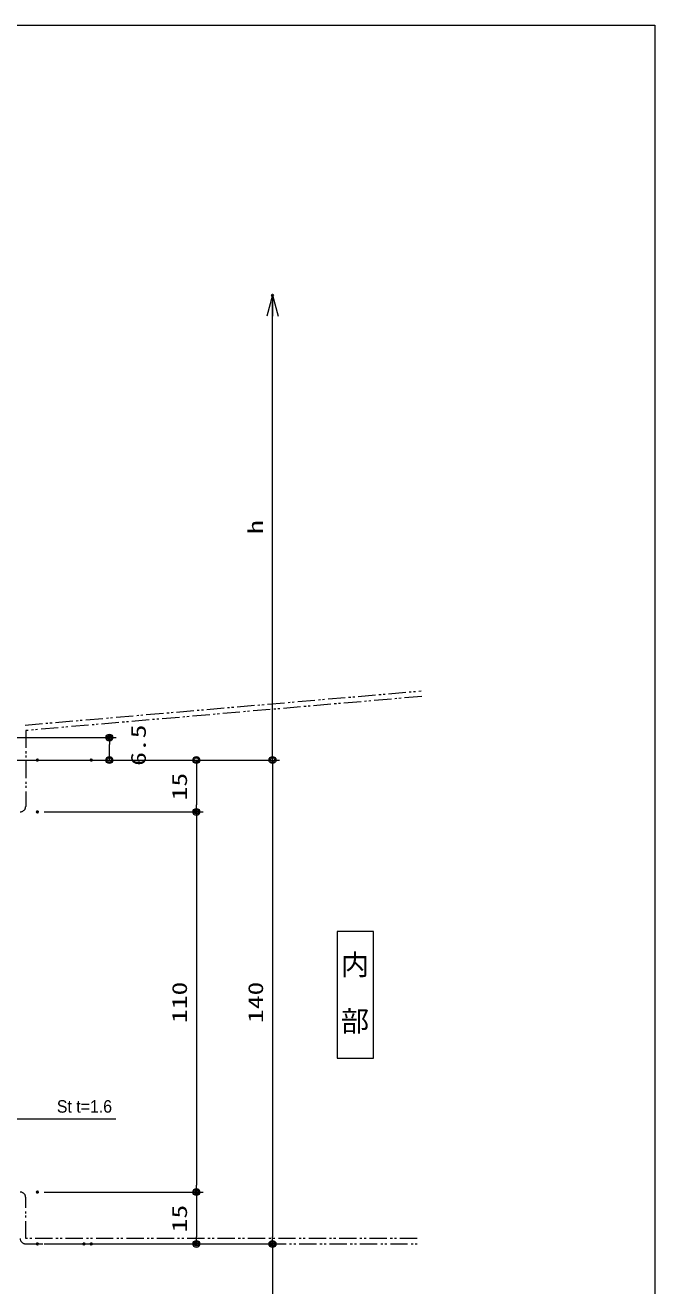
# Model space of a CAD drawing. Units: millimetres on the paper. Extents: x -395 to 395, y -281 to 281.
# Drawn here: x 213 to 395.3, y -83.8 to 281 of the extents above; entities that cross this region are included whole.
import ezdxf
from ezdxf.enums import TextEntityAlignment as Align

# ---------------------------------------------------------------- set-up
doc = ezdxf.new("R2010")
doc.units = ezdxf.units.MM
doc.header["$PDMODE"] = 32
doc.header["$PDSIZE"] = 0.5
doc.linetypes.add('DOUBLE_CHAIN1', pattern=[8.8, 5, -1, 0.6, -0.6, 0.6, -1])
for name, color, linetype, lineweight in [('0-2_USERZ', 3, 'Continuous', 9), ('0-3_F-1', 7, 'Continuous', 9), ('0-5_0', 7, 'Continuous', 9), ('0-7_USER1', 4, 'Continuous', 9), ('0-8_SUNPOU', 3, 'Continuous', 9), ('0-D_DIM1', 6, 'Continuous', 9), ('0-E_EXTLINE', 3, 'DOUBLE_CHAIN1', 9)]:
    doc.layers.add(name, color=color, linetype=linetype, lineweight=lineweight)
doc.layers.add('0-6_DEFPOINTS', color=1, linetype='Continuous')
doc.styles.add('@ＭＳ ゴシック', font='')
doc.styles.add('HG丸ｺﾞｼｯｸM-PRO', font='')
doc.styles.add('ＭＳ ゴシック', font='')
doc.styles.get('@ＭＳ ゴシック').set_extended_font_data('@MS Gothic')
doc.styles.get('HG丸ｺﾞｼｯｸM-PRO').set_extended_font_data('HG丸ｺﾞｼｯｸM-PRO')
doc.styles.get('ＭＳ ゴシック').set_extended_font_data('MS Gothic')

# ---------------------------------------------------------------- blocks, each defined once
blk = doc.blocks.new('図枠')
at = {"layer": '0-3_F-1'}
blk.add_lwpolyline([(790.6, 0), (0, 0), (0, 562), (790.6, 562)], close=True, dxfattribs=at)
blk = doc.blocks.new('NAIBU_H')
at = {"layer": '0-7_USER1'}
blk.add_lwpolyline([(-5.22, -18.32), (5.22, -18.32), (5.22, 18.32), (-5.22, 18.32)], close=True, dxfattribs=at)
at = {"layer": '0-7_USER1', "style": '@ＭＳ ゴシック'}
blk.add_text('内\u3000部', height=5.99, rotation=270, dxfattribs=at).set_placement((-4.987, 12.92), align=Align.BOTTOM_LEFT)
blk = doc.blocks.new('DOT1')
at = {"layer": '0-5_0'}
blk.add_line((0, 0), (-1, 0), dxfattribs=at)
for radius in [0.5, 0.325]:
    blk.add_circle((0, 0), radius, dxfattribs=at)
blk = doc.blocks.new('Open30_30')
at = {"layer": '0-5_0'}
for q in [(-3, 0.8038), (-3, 0), (-3, -0.8038)]:
    blk.add_line((0, 0), q, dxfattribs=at)

msp = doc.modelspace()

# ---------------------------------------------------------------- linework, layer by layer
at = {"layer": '0-2_USERZ'}
for p, q in [((196.043, 74.859), (239.383, 74.859)), ((237.383, 70.359), (237.383, 72.859)), ((198.543, 68.359), (286.607, 68.359)), ((198.543, 68.359), (239.383, 68.359)), ((218.543, 68.359), (264.573, 68.359)), ((262.573, 66.359), (262.573, 55.359)), ((284.607, 66.359), (284.607, -69.645)), ((218.543, 53.359), (264.573, 53.359)), ((218.543, 53.359), (264.573, 53.359)), ((262.573, 51.359), (262.573, -54.645)), ((218.543, -56.645), (264.573, -56.645)), ((218.543, -56.645), (264.573, -56.645)), ((262.573, -58.645), (262.573, -69.645)), ((218.543, -71.645), (264.573, -71.645)), ((232.002, -71.645), (286.607, -71.645))]:
    msp.add_line(p, q, dxfattribs=at)
at = {"layer": '0-6_DEFPOINTS'}
for p in [(284.607, 202.838), (237.383, 74.859), (216.543, 68.359), (232.125, 68.359), (216.543, 53.359), (262.573, 53.359), (216.543, -56.645), (262.573, -56.645), (216.543, -71.645), (230.002, -71.645), (232.125, -71.645), (262.573, -71.645), (284.607, -71.645)]:
    msp.add_point(p, dxfattribs=at)
at = {"layer": '0-8_SUNPOU'}
for p, q in [((284.607, 70.359), (284.607, 200.838)), ((234.125, 68.359), (286.607, 68.359)), ((234.125, -71.645), (286.607, -71.645)), ((284.607, -73.645), (284.607, -168.479))]:
    msp.add_line(p, q, dxfattribs=at)
at = {"layer": '0-D_DIM1'}
for points in [[(221.545, -35.582), (212.14, -35.582), (204.137, -35.582), (196.778, -24.16)], [(239.204, -35.582), (214.998, -35.582), (206.995, -35.582), (199.637, -24.16)]]:
    msp.add_lwpolyline(points, dxfattribs=at)
at = {"layer": '0-E_EXTLINE'}
for p, q in [((213.006, 78.485), (327.664, 88.359)), ((213.143, -71.645), (326.515, -71.645))]:
    msp.add_line(p, q, dxfattribs=at)
for points in [[(327.801, 86.765), (213.143, 76.891), (213.143, 54.959)], [(326.515, -70.045), (213.143, -70.045), (213.143, -58.245)]]:
    msp.add_lwpolyline(points, dxfattribs=at)
for centre, start, end in [((211.543, 54.959), 270, 0), ((211.543, -58.245), 0, 90), ((213.143, -70.045), 180, 270)]:
    msp.add_arc(centre, 1.6, start, end, dxfattribs=at)

# ---------------------------------------------------------------- block references
at = {"layer": '0-2_USERZ'}
msp.add_blockref('図枠', (-395.3, -281), dxfattribs=at)
at = {"layer": '0-2_USERZ', "xscale": 2, "yscale": 2}
for p, rotation in [((237.383, 74.859), 90), ((237.383, 68.359), 270), ((262.573, 68.359), 90), ((284.607, 68.359), 90), ((262.573, 53.359), 270), ((262.573, 53.359), 90), ((262.573, -56.645), 270), ((262.573, -56.645), 90), ((262.573, -71.645), 270), ((284.607, -71.645), 270)]:
    msp.add_blockref('DOT1', p, dxfattribs=dict(at, rotation=rotation))
at = {"layer": '0-7_USER1'}
msp.add_blockref('NAIBU_H', (308.59, 0.437), dxfattribs=at)
at = {"layer": '0-8_SUNPOU', "xscale": 2, "yscale": 2}
for name, p, rotation in [('Open30_30', (284.607, 202.838), 90), ('DOT1', (284.607, 68.359), 270), ('DOT1', (284.607, -71.645), 90)]:
    msp.add_blockref(name, p, dxfattribs=dict(at, rotation=rotation))

# ---------------------------------------------------------------- texts
at = {"layer": '0-2_USERZ', "style": 'ＭＳ ゴシック', "width": 1.35}
for s, p in [('6.5', (249.231, 66.691)), ('15', (261.156, 56.712)), ('110', (261.156, -7.718)), ('140', (283.19, -7.718)), ('15', (261.156, -68.292))]:
    msp.add_text(s, height=4.333, rotation=90, dxfattribs=at).set_placement(p, align=Align.BOTTOM_LEFT)
at = {"layer": '0-8_SUNPOU', "style": 'ＭＳ ゴシック', "width": 1.35}
msp.add_text('h', height=4.333, rotation=90, dxfattribs=at).set_placement((283.19, 133.766), align=Align.BOTTOM_LEFT)
at = {"layer": '0-D_DIM1', "style": 'HG丸ｺﾞｼｯｸM-PRO', "width": 0.95}
msp.add_text('St t=1.6', height=3.622, dxfattribs=at).set_placement((222.165, -34.76), align=Align.BOTTOM_LEFT)

doc.saveas('drawing.dxf')
